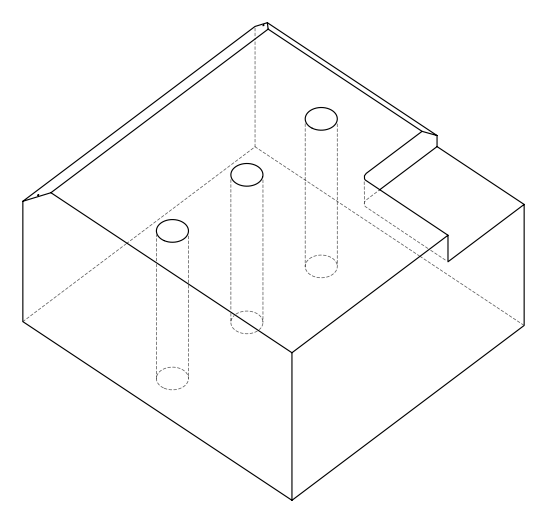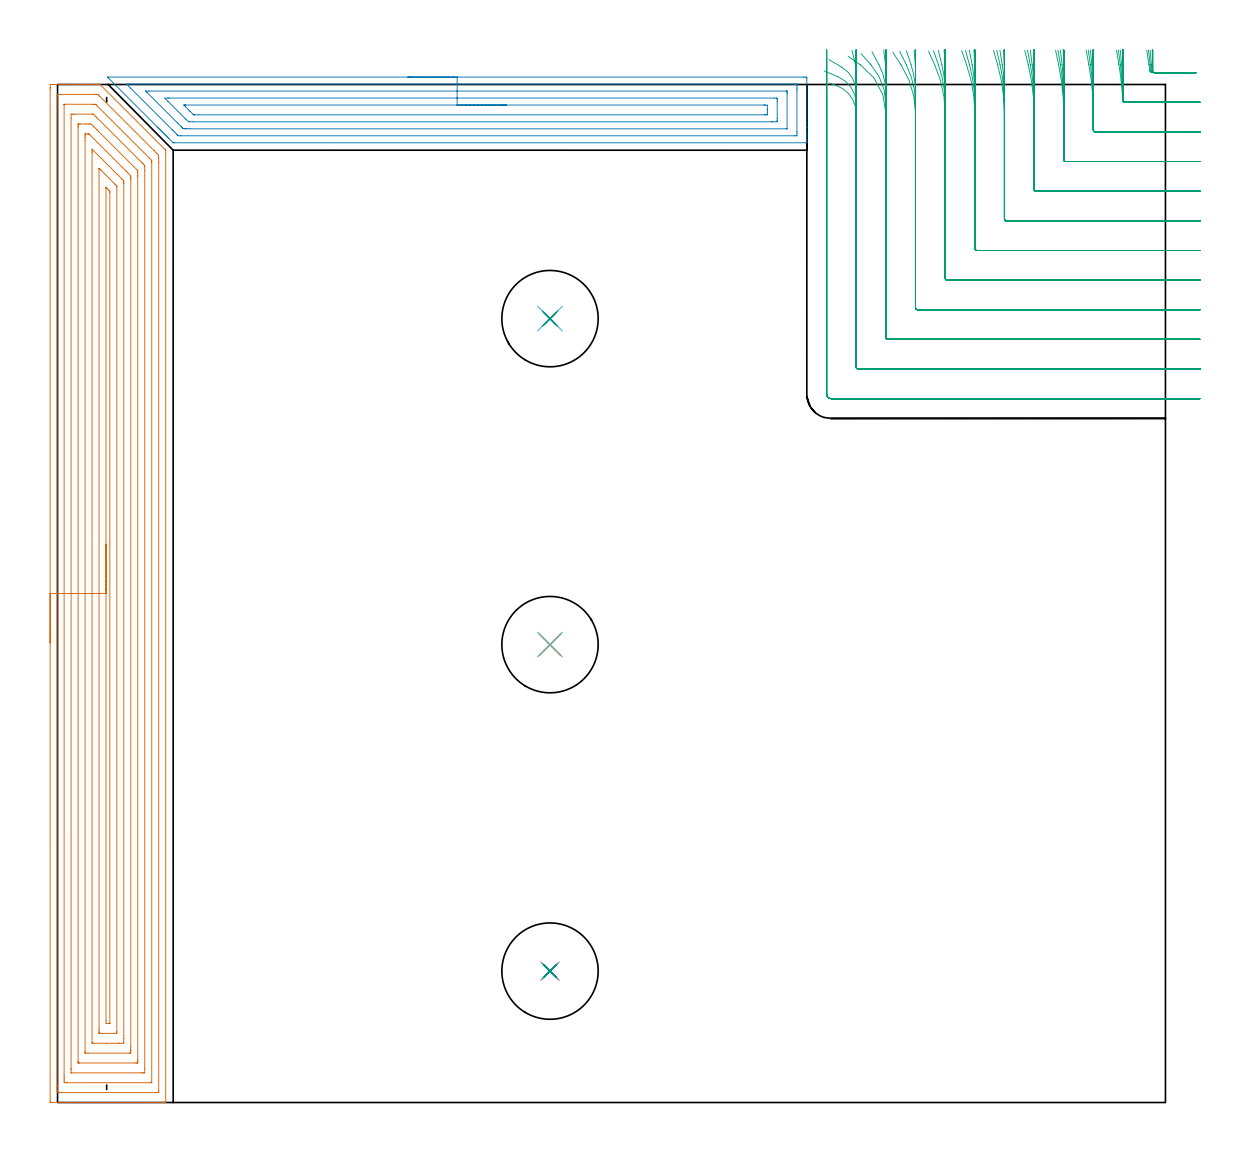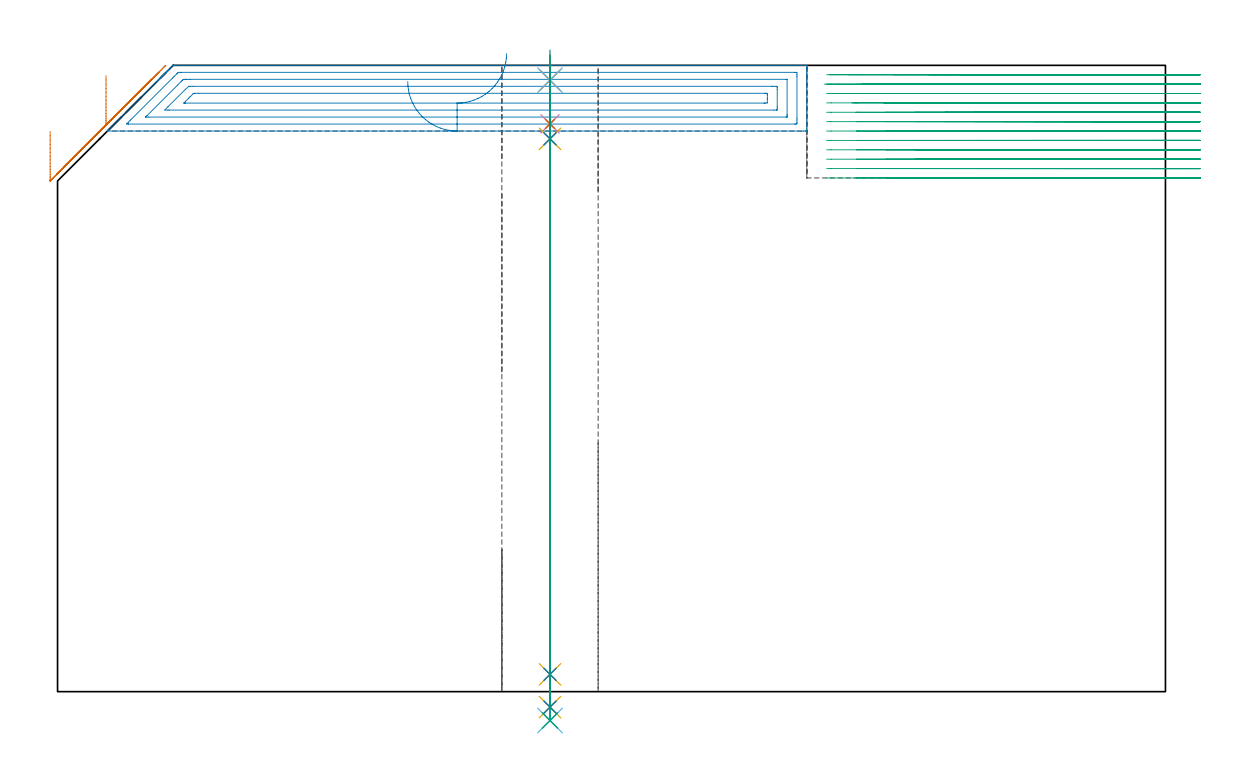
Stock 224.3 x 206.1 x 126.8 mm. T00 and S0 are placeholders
(PLAN: 15 operations, 11 tool changes, 50.5 min)
(1 AREA_MILL | FG_CHAMFER_SURFACE | UGT0205_001 | 14.83 min | 56428 mm3)
(2 AREA_MILL_1 | FG_CHAMFER_SURFACE_1 | UGT0205_001 | 5.68 min | 12347 mm3)
(3 MILL_CORNER_NOTCH_RECTANGULAR | CORNER_NOTCH_RECTANGULAR | NXT0201_009 | Follow Part, ap 2, ae 75% | 26.19 min | 111173 mm3)
(4 SPOT_DRILL | STEP1HOLE | NXT0321_9005460120000 | 0.05 min | 191 mm3)
(5 SPOT_DRILL_1 | STEP1HOLE_1 | NXT0321_9005460120000 | 0.05 min | 176 mm3)
(6 SPOT_DRILL_2 | STEP1HOLE_2 | NXT0321_9005460120000 | 0.05 min | 190 mm3)
(7 DRILL_BLIND_HOLE_INTO_CENTER | STEP1HOLE | UGT0301_198 | 0.06 min | 395 mm3)
(8 GUN_DRILL_THROUGH_HOLE | STEP1HOLE | UGT0307_003 | 0.61 min | 4470 mm3)
(9 SPADE_DRILL_TO_ENLARGE_THROUGH_HOLE | STEP1HOLE | UGT0306_010 | 0.54 min | 32798 mm3)
(10 DRILL_BLIND_HOLE_INTO_CENTER_1 | STEP1HOLE_1 | UGT0301_198 | 0.06 min | 398 mm3)
(11 GUN_DRILL_THROUGH_HOLE_1 | STEP1HOLE_1 | UGT0307_003 | 0.61 min | 4470 mm3)
(12 SPADE_DRILL_TO_ENLARGE_THROUGH_HOLE_1 | STEP1HOLE_1 | UGT0306_010 | 0.54 min | 32794 mm3)
(13 DRILL_BLIND_HOLE_INTO_CENTER_2 | STEP1HOLE_2 | UGT0301_198 | 0.06 min | 398 mm3)
(14 GUN_DRILL_THROUGH_HOLE_2 | STEP1HOLE_2 | UGT0307_003 | 0.61 min | 4472 mm3)
(15 SPADE_DRILL_TO_ENLARGE_THROUGH_HOLE_2 | STEP1HOLE_2 | UGT0306_010 | 0.54 min | 32797 mm3)
(TOOL UGT0205_001 | Chamfer Mill 20 x 3 x 45 deg. | D20 FL50 Z2)
(TOOL NXT0201_009 | ENDMILL 8mm [2P460-0800-NA 1630] | D8 FL26 Z6)
(TOOL NXT0321_9005460120000 | NC Spot Drill, 142deg, 12mm, Carbide, Uncoated | D12 PA142 FL30 Z2)
(TOOL UGT0301_198 | Twist Drill 7.9 mm | D7.9 PA118 FL73 Z2)
(TOOL UGT0307_003 | Gun Drill 7 mm | D7 PA130 FL24 Z1)
(TOOL UGT0306_010 | Spade Drill 19.5mm | D19.5 PA132 FL10 Z2)
(OP 1 AREA_MILL)
G17 G21 G94 G90
T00 M6
G54
G17 G0 G90 X-1.5 Y93.05 S1061 M3
G43 Z136.8 H0
Z113.4
G94 G1 Y93.088 Z112.528 F250.
Y93.202 Z111.664
Y93.391 Z110.812
Y93.653 Z109.98
Y93.987 Z109.174
Y94.39 Z108.4
Y94.858 Z107.664
Y95.39 Z106.972
Y95.979 Z106.329
Y96.622 Z105.74
Y97.314 Z105.208
Y98.05 Z104.74
Y98.824 Z104.337
Y99.63 Z104.003
Y100.462 Z103.741
Y101.314 Z103.552
Y102.178 Z103.438
Y103.05 Z103.4
Y205.198
X-1.499 Y205.515 Z103.401
X-1.494 Y206.082 Z103.403
X-1.491 Y206.093 Z103.405
X-0.927 Y206.1 Z103.97
X4.414 Z109.309
X5.025 Z109.923
X5.304 Z110.201
X7.084 Z111.98
X7.642 Z112.541
X7.975 Z112.874
X8.503 Z113.402
X8.587 Y206.099 Z113.484
X8.6 Y206.093 Z113.497
X8.617 Y206.084 Z113.514
X21.791 Y192.91 Z126.687
X21.899 Y192.795 Z126.786
X21.9 Y192.15 Z126.8
Y0.14
X21.897 Y0.01 Z126.788
X21.862 Y0.007 Z126.753
X21.541 Y0. Z126.44
X21.007 Z125.906
X20.437 Z125.332
X18.378 Z123.275
X17.766 Z122.661
X2.466 Z107.363
X-1.151 Z103.746
X-1.233 Y0.001 Z103.663
X-1.491 Y0.01 Z103.406
X-1.499 Y0.267 Z103.399
X-1.5 Y103.05 Z103.4
X-0.086 Z104.814
Y203.782
X-0.085 Y203.831 Z104.815
X-0.082 Y203.929 Z104.818
X-0.076 Y204.09 Z104.824
X-0.037 Y204.092 Z104.863
X0.488 Y204.099 Z105.388
X7.608 Y204.1 Z112.508
X7.975 Y204.097 Z112.875
X8.097 Y204.093 Z112.997
X8.139 Y204.09 Z113.039
X8.175 Y204.064 Z113.075
X8.244 Y203.999 Z113.144
X8.517 Y203.733 Z113.417
X19.547 Y192.703 Z124.447
X20.097 Y192.15 Z124.997
X20.437 Y191.802 Z125.337
X20.481 Y191.259 Z125.381
X20.483 Y191.212 Z125.383
X20.486 Y190.368 Z125.386
Y190.319
Y2.318
X20.485 Y2.269 Z125.385
X20.482 Y2.171 Z125.382
X20.476 Y2.01 Z125.376
X20.437 Y2.008 Z125.337
X19.912 Y2.001 Z124.812
X0.853 Z105.753
X0.327 Y2.003 Z105.227
X-0.037 Y2.01 Z104.863
X-0.079 Y2.367 Z104.821
X-0.082 Y2.412 Z104.818
X-0.086 Y3.258 Z104.814
Y3.307
Y103.05
X1.328 Z106.228
X1.329 Y201.951 Z106.229
X1.33 Y202.055 Z106.23
X1.332 Y202.079 Z106.232
X1.334 Y202.085 Z106.234
X1.347 Y202.09 Z106.247
X1.446 Y202.096 Z106.346
X1.595 Y202.1 Z106.495
X7.084 Y202.099 Z111.984
X7.233 Y202.098 Z112.133
X7.531 Y202.09 Z112.431
X7.704 Y202.085 Z112.604
X7.752 Y202.041 Z112.652
X7.849 Y201.951 Z112.749
X18.656 Y191.143 Z123.556
X19.041 Y190.75 Z123.941
X19.062 Y190.727 Z123.962
X19.065 Y190.69 Z123.965
X19.069 Y190.617 Z123.969
X19.071 Y190.506 Z123.971
Y190.368
Y4.149
X19.07 Y4.045 Z123.97
X19.068 Y4.021 Z123.968
X19.066 Y4.015 Z123.966
X19.052 Y4.01 Z123.952
X18.954 Y4.005 Z123.854
X18.805 Y4.001 Z123.705
X1.892 Z106.792
X1.744 Y4.003 Z106.644
X1.595 Y4.008 Z106.495
X1.335 Y4.02 Z106.235
X1.333 Y4.149 Z106.233
X1.33 Y4.563 Z106.23
X1.329 Y5.04 Z106.229
Y5.456
X1.328 Y103.05 Z106.228
X2.743 Z107.643
Y199.278
X2.749 Y200.054 Z107.649
X2.759 Y200.09 Z107.659
X2.806 Y200.094 Z107.706
X2.908 Y200.098 Z107.808
X3.113 Y200.099 Z108.013
X3.524 Y200.1 Z108.424
X7.084 Z111.984
X7.154 Y200.099 Z112.054
X7.204 Y200.095 Z112.104
X7.228 Y200.09 Z112.128
X7.283 Y200.056 Z112.183
X7.677 Y199.671 Z112.577
X7.876 Y199.475 Z112.776
X16.984 Y190.368 Z121.884
X17.091 Y190.259 Z121.991
X17.305 Y190.039 Z122.205
X17.651 Y189.678 Z122.551
X17.655 Y189.589 Z122.555
X17.656 Y189.477 Z122.556
X17.657 Y188.695 Z122.557
Y6.822
X17.651 Y6.046 Z122.551
X17.641 Y6.01 Z122.541
X17.594 Y6.006 Z122.494
X17.492 Y6.002 Z122.392
X17.287 Y6.001 Z122.187
X16.876 Y6. Z121.776
X2.896 Y6.001 Z107.796
X2.802 Y6.005 Z107.702
X2.758 Y6.01 Z107.658
X2.749 Y6.016 Z107.649
X2.747 Y6.032 Z107.647
X2.743 Y6.713 Z107.643
Y6.822
Y103.05
X4.157 Z109.057
Y197.496
X4.158 Y197.752 Z109.058
X4.162 Y198.01 Z109.062
X4.164 Y198.077 Z109.064
X4.189 Y198.09 Z109.089
X4.263 Y198.094 Z109.163
X4.414 Y198.097 Z109.314
X4.701 Y198.1 Z109.601
X5.591 Z110.491
X6.194 Y198.099 Z111.094
X6.484 Y198.097 Z111.384
X6.781 Y198.09 Z111.681
X7.084 Y197.806 Z111.984
X7.403 Y197.496 Z112.303
X7.975 Y196.927 Z112.875
X8.297 Y196.605 Z113.197
X15.425 Y189.477 Z120.325
X15.986 Y188.913 Z120.886
X16.148 Y188.746 Z121.048
X16.227 Y188.663 Z121.127
X16.236 Y188.586 Z121.136
X16.239 Y188.332 Z121.139
X16.242 Y187.695 Z121.142
X16.243 Y187.438 Z121.143
Y8.604
X16.242 Y8.348 Z121.142
X16.238 Y8.09 Z121.138
X16.236 Y8.023 Z121.136
X16.211 Y8.01 Z121.111
X16.137 Y8.006 Z121.037
X15.986 Y8.003 Z120.886
X15.699 Y8. Z120.599
X4.414 Y8.001 Z109.314
X4.213 Y8.004 Z109.113
X4.179 Y8.006 Z109.079
X4.166 Y8.009 Z109.066
X4.164 Y8.039 Z109.064
X4.16 Y8.175 Z109.06
X4.158 Y8.347 Z109.058
X4.157 Y103.05 Z109.057
X5.571 Z110.471
Y194.823
X5.572 Y195.446 Z110.472
X5.574 Y195.714 Z110.474
X5.578 Y196.025 Z110.478
X5.584 Y196.09 Z110.484
X5.68 Y196.094 Z110.58
X5.81 Y196.098 Z110.71
X6.194 Y196.093 Z111.094
X6.322 Y196.09 Z111.222
X6.362 Y196.079 Z111.262
X6.396 Y196.049 Z111.296
X6.465 Y195.984 Z111.365
X6.738 Y195.714 Z111.638
X13.866 Y188.586 Z118.766
X14.206 Y188.245 Z119.106
X14.748 Y187.695 Z119.648
X14.822 Y187.612 Z119.722
X14.824 Y187.539 Z119.724
X14.827 Y187.383 Z119.727
X14.829 Y187.071 Z119.729
Y186.804
Y11.277
X14.828 Y10.654 Z119.728
X14.826 Y10.386 Z119.726
X14.822 Y10.075 Z119.722
X14.816 Y10.01 Z119.716
X14.72 Y10.005 Z119.62
X14.59 Y10.001 Z119.49
X6.194 Y10. Z111.094
X5.688 Y10.002 Z110.588
X5.597 Y10.007 Z110.497
X5.58 Y10.01 Z110.48
X5.577 Y10.039 Z110.477
X5.574 Y10.116 Z110.474
X5.572 Y10.386 Z110.472
X5.571 Y103.05 Z110.471
X6.985 Z111.885
Y192.349
X6.986 Y192.547 Z111.886
X6.992 Y192.944 Z111.892
X6.996 Y192.998 Z111.896
X7.004 Y192.994 Z111.904
X7.033 Y192.969 Z111.933
X13.199 Y186.804 Z118.099
X13.316 Y186.684 Z118.216
X13.405 Y186.586 Z118.305
X13.412 Y186.211 Z118.312
X13.414 Y186.012 Z118.314
X13.415 Y12.96 Z118.315
X13.411 Y12.168 Z118.311
X13.409 Y12.075 Z118.309
X13.394 Y12.01 Z118.294
X13.316 Y12.007 Z118.216
X12.593 Y12. Z117.493
X12.425 Z117.325
X9.923 Z114.823
X7.252 Z112.152
X7.084 Y12.002 Z111.984
X7.029 Y12.006 Z111.929
X6.992 Y12.012 Z111.892
X6.989 Y12.069 Z111.889
X6.986 Y12.168 Z111.886
X6.985 Y103.05 Z111.885
X8.4 Z113.3
Y189.051
X8.401 Y189.118 Z113.301
X8.402 Y189.136 Z113.302
X8.418 Y189.125 Z113.318
X8.556 Y188.993 Z113.456
X8.762 Y188.791 Z113.662
X8.865 Y188.689 Z113.765
X11.535 Y186.018 Z116.435
X11.64 Y185.913 Z116.54
X11.746 Y185.806 Z116.646
X11.954 Y185.588 Z116.854
X11.994 Y185.543 Z116.894
X11.997 Y185.533 Z116.897
X11.999 Y185.505 Z116.899
X12. Y185.448 Z116.9
Y14.376
X11.999 Y14.22 Z116.899
X11.996 Y14.096 Z116.896
X11.994 Y14.021 Z116.894
X11.955 Y14.01 Z116.855
X11.535 Y14.001 Z116.435
X11.485 Y14. Z116.385
X8.815 Z113.715
X8.456 Y14.008 Z113.356
X8.415 Y14.01 Z113.315
X8.406 Y14.032 Z113.306
X8.403 Y14.078 Z113.303
X8.401 Y14.123 Z113.301
X8.4 Y14.416 Z113.3
Y14.841
Y103.05
X9.814 Z114.714
Y185.022
X9.817 Y185.177 Z114.717
X9.82 Y185.253 Z114.72
X9.822 Y185.27 Z114.722
X9.843 Y185.252 Z114.743
X9.909 Y185.19 Z114.809
X10.081 Y185.022 Z114.981
X10.362 Y184.738 Z115.262
X10.525 Y184.571 Z115.425
X10.569 Y184.523 Z115.469
X10.579 Y184.478 Z115.479
X10.582 Y184.383 Z115.482
X10.586 Y184.19 Z115.486
Y16.089
X10.585 Y16.04 Z115.485
X10.583 Y16.016 Z115.483
X10.581 Y16.012 Z115.481
X10.568 Y16.009 Z115.468
X10.374 Y16.003 Z115.274
X9.921 Y16.01 Z114.821
X9.821 Y16.021 Z114.721
X9.814 Y16.623 Z114.714
Y103.05
Y103.922 Z114.752
Y104.786 Z114.866
Y105.638 Z115.054
Y106.47 Z115.317
Y107.276 Z115.651
Y108.05 Z116.053
Y108.786 Z116.522
Y109.478 Z117.053
Y110.121 Z117.643
Y110.71 Z118.286
Y111.242 Z118.978
Y111.71 Z119.714
Y112.113 Z120.488
Y112.447 Z121.293
Y112.709 Z122.126
Y112.898 Z122.977
Y113.012 Z123.842
Y113.05 Z124.714
G0 Z136.8
M5
M2
(OP 2 AREA_MILL_1)
G17 G21 G94 G90
T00 M6
G54
G17 G0 G90 X70.9 Y207.6 S1061 M3
G43 Z136.8 H0
Z123.5
G94 G1 X70.938 Z122.628 F250.
X71.052 Z121.764
X71.241 Z120.912
X71.503 Z120.08
X71.837 Z119.274
X72.24 Z118.5
X72.708 Z117.764
X73.24 Z117.072
X73.829 Z116.429
X74.472 Z115.84
X75.164 Z115.308
X75.9 Z114.84
X76.674 Z114.437
X77.48 Z114.103
X78.312 Z113.841
X79.163 Z113.652
X80.028 Z113.538
X80.9 Z113.5
X151.074
X151.496 Y207.596 Z113.503
X151.69 Y207.592 Z113.506
X151.7 Y207.394 Z113.703
Y197.419 Z123.676
Y196.007 Z125.089
Y195.653 Z125.442
Y194.945 Z126.155
Y194.677 Z126.422
Y194.312 Z126.779
X151.693 Y194.303 Z126.788
X151.522 Y194.3 Z126.8
X23.688
X23.404 Y194.305 Z126.791
X23.384 Y194.32 Z126.777
X23.311 Y194.387 Z126.71
X22.486 Y195.212 Z125.884
X22.347 Y195.352 Z125.746
X22.187 Y195.511 Z125.586
X22.045 Y195.653 Z125.442
X21.9 Y195.799 Z125.299
X21.751 Y195.947 Z125.15
X21.603 Y196.095 Z125.001
X21.453 Y196.246 Z124.852
X21.315 Y196.383 Z124.714
X21.162 Y196.536 Z124.559
X21.006 Y196.692 Z124.405
X20.88 Y196.819 Z124.278
X20.72 Y196.977 Z124.117
X20.559 Y197.139 Z123.958
X20.444 Y197.255 Z123.843
X20.279 Y197.419 Z123.676
X20.112 Y197.586 Z123.511
X10.279 Y207.421 Z113.678
X10.136 Y207.571 Z113.528
X10.115 Y207.597 Z113.502
X10.279 Y207.6 Z113.5
X80.9
Y206.186 Z114.914
X149.286 Y206.185 Z114.915
X149.349
X149.67 Y206.179 Z114.921
X149.69 Y206.074 Z115.026
X149.697 Y205.841 Z115.259
X149.699 Y205.364 Z115.736
X149.7 Y204.955 Z116.145
X149.699 Y196.536 Z124.564
X149.697 Y196.13 Z124.97
X149.69 Y195.725 Z125.375
X149.286 Y195.716 Z125.384
X149.223 Y195.715 Z125.385
X24.967
X24.552 Y195.719 Z125.381
X24.452 Y195.721 Z125.379
X24.32 Y195.842 Z125.258
X24.135 Y196.018 Z125.082
X23.614 Y196.536 Z124.564
X23.241 Y196.908 Z124.192
X14.786 Y205.364 Z115.736
X14.302 Y205.851 Z115.249
X14.083 Y206.079 Z115.021
X13.991 Y206.179 Z114.921
X14.302 Y206.185 Z114.915
X14.364
X80.9 Y206.186 Z114.914
Y204.772 Z116.328
X147.498 Y204.771 Z116.329
X147.596 Y204.77 Z116.33
X147.673 Y204.767 Z116.333
X147.689 Y204.765 Z116.335
X147.693 Y204.737 Z116.363
X147.696 Y204.681 Z116.419
X147.699 Y204.481 Z116.619
X147.7 Y204.282 Z116.818
X147.698 Y197.221 Z123.879
X147.693 Y197.153 Z123.947
X147.69 Y197.135 Z123.965
X147.68 Y197.133 Z123.967
X147.645 Y197.131 Z123.969
X147.498 Y197.129 Z123.971
X26.817
X26.216
X25.923 Y197.132 Z123.968
X25.63 Y197.135 Z123.965
X25.462 Y197.149 Z123.951
X25.369 Y197.237 Z123.863
X25.182 Y197.419 Z123.681
X25.029 Y197.57 Z123.53
X24.297 Y198.302 Z122.798
X18.119 Y204.481 Z116.619
X17.878 Y204.725 Z116.375
X17.847 Y204.764 Z116.336
X17.848 Y204.765 Z116.335
X17.878 Y204.766 Z116.334
X18.478 Y204.771 Z116.329
X80.9 Y204.772 Z116.328
Y203.357 Z117.743
X145.061
X145.567 Y203.353 Z117.747
X145.681 Y203.351 Z117.749
X145.69 Y203.153 Z117.947
X145.7 Y202.726 Z118.374
Y199.194 Z121.906
X145.69 Y198.748 Z122.352
X145.673 Y198.55 Z122.55
X145.463 Y198.546 Z122.554
X144.816 Y198.543 Z122.557
X144.572
X27.466
X26.817 Y198.547 Z122.553
X26.566 Y198.55 Z122.55
X25.923 Y199.128 Z121.972
X25.865 Y199.184 Z121.916
X22.347 Y202.701 Z118.399
X21.705 Y203.35 Z117.75
X22.347 Y203.356 Z117.744
X22.592 Y203.357 Z117.743
X80.9
Y201.943 Z119.157
X143.028 Z119.158
X143.14 Y201.941 Z119.159
X143.363 Y201.936 Z119.164
X143.69 Y201.921 Z119.179
X143.692 Y201.833 Z119.267
X143.699 Y201.17 Z119.93
X143.7 Y200.95 Z120.15
X143.699 Y200.287 Z120.813
X143.696 Y200.067 Z121.033
X143.693 Y199.985 Z121.115
X143.691 Y199.97 Z121.13
X143.623 Y199.964 Z121.136
X143.475 Y199.96 Z121.14
X143.252 Y199.958 Z121.142
X143.14 Y199.957 Z121.143
X28.605
X27.822 Y199.958 Z121.142
X27.711 Y199.96 Z121.14
X27.6 Y199.964 Z121.136
X27.541 Y199.97 Z121.13
X27.506 Y200.001 Z121.099
X27.435 Y200.067 Z121.033
X26.817 Y200.681 Z120.419
X26.548 Y200.95 Z120.15
X25.923 Y201.576 Z119.524
X25.671 Y201.833 Z119.267
X25.59 Y201.92 Z119.18
X25.58 Y201.937 Z119.163
X25.626 Y201.939 Z119.161
X25.7 Y201.941 Z119.159
X25.812 Y201.943 Z119.157
X25.923
X80.9
X81.772 Z119.195
X82.636 Z119.309
X83.488 Z119.498
X84.32 Z119.76
X85.126 Z120.094
X85.9 Z120.497
X86.636 Z120.965
X87.328 Z121.496
X87.971 Z122.086
X88.56 Z122.729
X89.091 Z123.421
X89.56 Z124.157
X89.963 Z124.931
X90.297 Z125.737
X90.559 Z126.569
X90.748 Z127.42
X90.862 Z128.285
X90.9 Z129.157
G0 Z136.8
M5
M2
(OP 3 MILL_CORNER_NOTCH_RECTANGULAR)
G17 G21 G94 G90
T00 M6
G54
G17 G0 G90 X220.509 Y213.066 S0 M3
G43 Z136.8 H1
Z124.9
G94 G1 X220.958 Y210.1 F250.
G2 X221.135 Y208.844 R66. F500.
G3 X221.527 Y208.5 R0.4
G1 X227.5
X230.5 F250.
G0 Z136.8
X214.389 Y213.059
Z124.9
G1 X214.883 Y210.1
G2 X215.642 Y202.878 R60. F500.
G3 X216.037 Y202.5 R0.4
G1 X228.3
X231.3 F250.
G0 Z136.8
X208.242 Y213.049
Z124.9
G1 X208.79 Y210.1
G2 X209.7 Y200.229 R54. F500.
G1 Y196.896
G3 X210.096 Y196.5 R0.4
G1 X228.3
X231.3 F250.
G0 Z136.8
X202.057 Y213.036
Z124.9
G1 X202.674 Y210.1
G2 X203.7 Y200.229 R48. F500.
G1 Y190.896
G3 X204.096 Y190.5 R0.4
G1 X228.3
X231.3 F250.
G0 Z136.8
X195.819 Y213.016
Z124.9
G1 X196.524 Y210.1
G2 X197.7 Y200.229 R42. F500.
G1 Y184.897
G3 X198.097 Y184.5 R0.4
G1 X228.3
X231.3 F250.
G0 Z136.8
X189.498 Y212.985
Z124.9
G1 X190.32 Y210.1
G2 X191.7 Y200.229 R36. F500.
G1 Y178.897
G3 X192.097 Y178.5 R0.4
G1 X228.3
X231.3 F250.
G0 Z136.8
X183.043 Y212.933
Z124.9
G1 X184.03 Y210.1
G2 X185.7 Y200.229 R30. F500.
G1 Y172.897
G3 X186.097 Y172.5 R0.4
G1 X228.3
X231.3 F250.
G0 Z136.8
X176.342 Y212.835
Z124.9
G1 X177.576 Y210.1
G2 X179.7 Y200.229 R24. F500.
G1 Y166.897
G3 X180.097 Y166.5 R0.4
G1 X228.3
X231.3 F250.
G0 Z136.8
X169.107 Y212.609
Z124.9
G1 X170.752 Y210.1
G2 X173.7 Y200.229 R18. F500.
G1 Y160.897
G3 X174.097 Y160.5 R0.4
G1 X228.3
X231.3 F250.
G0 Z136.8
X160.057 Y211.806
Z124.9
G1 X162.524 Y210.1
G2 X167.7 Y200.229 R12. F500.
G1 Y154.898
G3 X168.098 Y154.5 R0.4
G1 X228.3
X231.3 F250.
G0 Z136.8
X156.286 Y206.386
Z124.9
G1 X157.7 Y205.886
G2 X161.7 Y200.229 R6. F500.
G1 Y148.898
G3 X162.098 Y148.5 R0.4
G1 X228.3
X231.3 F250.
G0 Z136.8
X155.7 Y203.229
Z124.9
G1 Y200.229
Y143.4 F500.
G3 X156.6 Y142.5 R0.9
G1 X228.3
X231.3 F250.
G0 Z136.8
X220.854 Y213.078
Z123.
G1 X221.217 Y210.1
G2 X221.356 Y208.855 R66. F500.
G3 X221.75 Y208.5 R0.4
G1 X227.5
X230.5 F250.
G0 Z136.8
X214.77 Y213.073
Z123.
G1 X215.168 Y210.1
G2 X215.695 Y202.891 R60. F500.
G3 X216.091 Y202.5 R0.4
G1 X228.3
X231.3 F250.
G0 Z136.8
X208.666 Y213.067
Z123.
G1 X209.108 Y210.1
G2 X209.7 Y202.128 R54. F500.
G1 Y196.896
G3 X210.096 Y196.5 R0.4
G1 X228.3
X231.3 F250.
G0 Z136.8
X202.535 Y213.058
Z123.
G1 X203.033 Y210.1
G2 X203.7 Y202.128 R48. F500.
G1 Y190.896
G3 X204.096 Y190.5 R0.4
G1 X228.3
X231.3 F250.
G0 Z136.8
X196.367 Y213.045
Z123.
G1 X196.937 Y210.1
G2 X197.7 Y202.128 R42. F500.
G1 Y184.897
G3 X198.097 Y184.5 R0.4
G1 X228.3
X231.3 F250.
G0 Z136.8
X190.142 Y213.026
Z123.
G1 X190.806 Y210.1
G2 X191.7 Y202.128 R36. F500.
G1 Y178.897
G3 X192.097 Y178.5 R0.4
G1 X228.3
X231.3 F250.
G0 Z136.8
X183.824 Y212.992
Z123.
G1 X184.622 Y210.1
G2 X185.7 Y202.128 R30. F500.
G1 Y172.897
G3 X186.097 Y172.5 R0.4
G1 X228.3
X231.3 F250.
G0 Z136.8
X177.341 Y212.93
Z123.
G1 X178.337 Y210.1
G2 X179.7 Y202.128 R24. F500.
G1 Y166.897
G3 X180.097 Y166.5 R0.4
G1 X228.3
X231.3 F250.
G0 Z136.8
X170.51 Y212.79
Z123.
G1 X171.839 Y210.1
G2 X173.7 Y202.128 R18. F500.
G1 Y160.897
G3 X174.097 Y160.5 R0.4
G1 X228.3
X231.3 F250.
G0 Z136.8
X162.677 Y212.342
Z123.
G1 X164.67 Y210.1
G2 X167.7 Y202.128 R12. F500.
G1 Y154.898
G3 X168.098 Y154.5 R0.4
G1 X228.3
X231.3 F250.
G0 Z136.8
X155.243 Y208.821
Z123.
G1 X158.012 Y207.665
G2 X161.7 Y202.128 R6. F500.
G1 Y148.898
G3 X162.098 Y148.5 R0.4
G1 X228.3
X231.3 F250.
G0 Z136.8
X155.7 Y205.128
Z123.
G1 Y202.128
Y143.4 F500.
G3 X156.6 Y142.5 R0.9
G1 X228.3
X231.3 F250.
G0 Z136.8
X221.201 Y213.089
Z121.1
G1 X221.458 Y210.1
G2 X221.552 Y208.869 R66. F500.
G3 X221.947 Y208.5 R0.4
G1 X227.5
X230.5 F250.
G0 Z136.8
X215.151 Y213.087
Z121.1
G1 X215.434 Y210.1
G2 X215.7 Y204.452 R60. F500.
G1 Y202.896
G3 X216.096 Y202.5 R0.4
G1 X228.3
X231.3 F250.
G0 Z136.8
X209.09 Y213.084
Z121.1
G1 X209.404 Y210.1
G2 X209.7 Y204.452 R54. F500.
G1 Y196.896
G3 X210.096 Y196.5 R0.4
G1 X228.3
X231.3 F250.
G0 Z136.8
X203.014 Y213.079
Z121.1
G1 X203.367 Y210.1
G2 X203.7 Y204.452 R48. F500.
G1 Y190.896
G3 X204.096 Y190.5 R0.4
G1 X228.3
X231.3 F250.
G0 Z136.8
X196.915 Y213.073
Z121.1
G1 X197.319 Y210.1
G2 X197.7 Y204.452 R42. F500.
G1 Y184.897
G3 X198.097 Y184.5 R0.4
G1 X228.3
X231.3 F250.
G0 Z136.8
X190.784 Y213.063
Z121.1
G1 X191.254 Y210.1
G2 X191.7 Y204.452 R36. F500.
G1 Y178.897
G3 X192.097 Y178.5 R0.4
G1 X228.3
X231.3 F250.
G0 Z136.8
X184.599 Y213.046
Z121.1
G1 X185.164 Y210.1
G2 X185.7 Y204.452 R30. F500.
G1 Y172.897
G3 X186.097 Y172.5 R0.4
G1 X228.3
X231.3 F250.
G0 Z136.8
X178.32 Y213.016
Z121.1
G1 X179.026 Y210.1
G2 X179.7 Y204.452 R24. F500.
G1 Y166.897
G3 X180.097 Y166.5 R0.4
G1 X228.3
X231.3 F250.
G0 Z136.8
X171.85 Y212.948
Z121.1
G1 X172.791 Y210.1
G2 X173.7 Y204.452 R18. F500.
G1 Y160.897
G3 X174.097 Y160.5 R0.4
G1 X228.3
X231.3 F250.
G0 Z136.8
X164.876 Y212.747
Z121.1
G1 X166.288 Y210.1
G2 X167.7 Y204.452 R12. F500.
G1 Y154.898
G3 X168.098 Y154.5 R0.4
G1 X228.3
X231.3 F250.
G0 Z136.8
X156.177 Y211.143
Z121.1
G1 X158.758 Y209.614
G2 X161.7 Y204.452 R6. F500.
G1 Y148.898
G3 X162.098 Y148.5 R0.4
G1 X228.3
X231.3 F250.
G0 Z136.8
X155.7 Y207.452
Z121.1
G1 Y204.452
Y143.4 F500.
G3 X156.6 Y142.5 R0.9
G1 X228.3
X231.3 F250.
G0 Z136.8
X221.622 Y213.099
Z119.2
G1 X221.685 Y210.1
G2 X221.7 Y208.895 R66. F500.
G3 X222.095 Y208.5 R0.4
G1 X227.5
X230.5 F250.
G0 Z136.8
X215.614 Y213.099
Z119.2
G1 X215.684 Y210.1
G2 X215.7 Y208.701 R60. F500.
G1 Y202.896
G3 X216.096 Y202.5 R0.4
G1 X228.3
X231.3 F250.
G0 Z136.8
X209.604 Y213.099
Z119.2
G1 X209.682 Y210.1
G2 X209.7 Y208.701 R54. F500.
G1 Y196.896
G3 X210.096 Y196.5 R0.4
G1 X228.3
X231.3 F250.
G0 Z136.8
X203.592 Y213.099
Z119.2
G1 X203.68 Y210.1
G2 X203.7 Y208.701 R48. F500.
G1 Y190.896
G3 X204.096 Y190.5 R0.4
G1 X228.3
X231.3 F250.
G0 Z136.8
X197.577 Y213.098
Z119.2
G1 X197.677 Y210.1
G2 X197.7 Y208.701 R42. F500.
G1 Y184.897
G3 X198.097 Y184.5 R0.4
G1 X228.3
X231.3 F250.
G0 Z136.8
X191.556 Y213.098
Z119.2
G1 X191.673 Y210.1
G2 X191.7 Y208.701 R36. F500.
G1 Y178.897
G3 X192.097 Y178.5 R0.4
G1 X228.3
X231.3 F250.
G0 Z136.8
X185.527 Y213.097
Z119.2
G1 X185.667 Y210.1
G2 X185.7 Y208.701 R30. F500.
G1 Y172.897
G3 X186.097 Y172.5 R0.4
G1 X228.3
X231.3 F250.
G0 Z136.8
X179.484 Y213.095
Z119.2
G1 X179.659 Y210.1
G2 X179.7 Y208.701 R24. F500.
G1 Y166.897
G3 X180.097 Y166.5 R0.4
G1 X228.3
X231.3 F250.
G0 Z136.8
X173.412 Y213.091
Z119.2
G1 X173.646 Y210.1
G2 X173.7 Y208.701 R18. F500.
G1 Y160.897
G3 X174.097 Y160.5 R0.4
G1 X228.3
X231.3 F250.
G0 Z136.8
X167.268 Y213.08
Z119.2
G1 X167.618 Y210.1
G2 X167.7 Y208.701 R12. F500.
G1 Y154.898
G3 X168.098 Y154.5 R0.4
G1 X228.3
X231.3 F250.
G0 Z136.8
X160.835 Y213.017
Z119.2
G1 X161.535 Y210.1
G2 X161.7 Y208.701 R6. F500.
G1 Y148.898
G3 X162.098 Y148.5 R0.4
G1 X228.3
X231.3 F250.
G0 Z136.8
X155.7 Y211.701
Z119.2
G1 Y208.701
Y143.4 F500.
G3 X156.6 Y142.5 R0.9
G1 X228.3
X231.3 F250.
G0 Z136.8
X221.693 Y213.1
Z117.3
G1 X221.7 Y210.1
Y209.95 F500.
Y208.896
G3 X222.096 Y208.5 R0.4
G1 X227.5
X230.5 F250.
G0 Z136.8
X215.692 Y213.1
Z117.3
G1 X215.7 Y210.1
Y209.95 F500.
Y202.896
G3 X216.096 Y202.5 R0.4
G1 X228.3
X231.3 F250.
G0 Z136.8
X209.691 Y213.1
Z117.3
G1 X209.7 Y210.1
Y209.95 F500.
Y196.896
G3 X210.096 Y196.5 R0.4
G1 X228.3
X231.3 F250.
G0 Z136.8
X203.69 Y213.1
Z117.3
G1 X203.7 Y210.1
Y209.95 F500.
Y190.896
G3 X204.096 Y190.5 R0.4
G1 X228.3
X231.3 F250.
G0 Z136.8
X197.689 Y213.1
Z117.3
G1 X197.7 Y210.1
Y209.95 F500.
Y184.897
G3 X198.097 Y184.5 R0.4
G1 X228.3
X231.3 F250.
G0 Z136.8
X191.687 Y213.1
Z117.3
G1 X191.7 Y210.1
Y209.95 F500.
Y178.897
G3 X192.097 Y178.5 R0.4
G1 X228.3
X231.3 F250.
G0 Z136.8
X185.685 Y213.1
Z117.3
G1 X185.7 Y210.1
Y209.95 F500.
Y172.897
G3 X186.097 Y172.5 R0.4
G1 X228.3
X231.3 F250.
G0 Z136.8
X179.681 Y213.1
Z117.3
G1 X179.7 Y210.1
Y209.95 F500.
Y166.897
G3 X180.097 Y166.5 R0.4
G1 X228.3
X231.3 F250.
G0 Z136.8
X173.674 Y213.1
Z117.3
G1 X173.699 Y210.1
X173.7 Y209.95 F500.
Y160.897
G3 X174.097 Y160.5 R0.4
G1 X228.3
X231.3 F250.
G0 Z136.8
X167.662 Y213.1
Z117.3
G1 X167.699 Y210.1
X167.7 Y209.95 F500.
Y154.898
G3 X168.098 Y154.5 R0.4
G1 X228.3
X231.3 F250.
G0 Z136.8
X161.623 Y213.099
Z117.3
G1 X161.698 Y210.1
X161.7 Y209.95 F500.
Y148.898
G3 X162.098 Y148.5 R0.4
G1 X228.3
X231.3 F250.
G0 Z136.8
X155.7 Y212.95
Z117.3
G1 Y209.95
Y143.4 F500.
G3 X156.6 Y142.5 R0.9
G1 X228.3
X231.3 F250.
G0 Z136.8
X221.7 Y213.1
Z115.4
G1 Y210.1
Y208.896 F500.
G3 X222.096 Y208.5 R0.4
G1 X227.5
X230.5 F250.
G0 Z136.8
X215.7 Y213.1
Z115.4
G1 Y210.1
Y202.896 F500.
G3 X216.096 Y202.5 R0.4
G1 X228.3
X231.3 F250.
G0 Z136.8
X209.7 Y213.1
Z115.4
G1 Y210.1
Y196.896 F500.
G3 X210.096 Y196.5 R0.4
G1 X228.3
X231.3 F250.
G0 Z136.8
X203.7 Y213.1
Z115.4
G1 Y210.1
Y190.896 F500.
G3 X204.096 Y190.5 R0.4
G1 X228.3
X231.3 F250.
G0 Z136.8
X197.7 Y213.1
Z115.4
G1 Y210.1
Y184.897 F500.
G3 X198.097 Y184.5 R0.4
G1 X228.3
X231.3 F250.
G0 Z136.8
X191.7 Y213.1
Z115.4
G1 Y210.1
Y178.897 F500.
G3 X192.097 Y178.5 R0.4
G1 X228.3
X231.3 F250.
G0 Z136.8
X185.7 Y213.1
Z115.4
G1 Y210.1
Y172.897 F500.
G3 X186.097 Y172.5 R0.4
G1 X228.3
X231.3 F250.
G0 Z136.8
X179.7 Y213.1
Z115.4
G1 Y210.1
Y166.897 F500.
G3 X180.097 Y166.5 R0.4
G1 X228.3
X231.3 F250.
G0 Z136.8
X173.7 Y213.1
Z115.4
G1 Y210.1
Y160.897 F500.
G3 X174.097 Y160.5 R0.4
G1 X228.3
X231.3 F250.
G0 Z136.8
X167.7 Y213.1
Z115.4
G1 Y210.1
Y154.898 F500.
G3 X168.098 Y154.5 R0.4
G1 X228.3
X231.3 F250.
G0 Z136.8
X161.7 Y213.1
Z115.4
G1 Y210.1
Y148.898 F500.
G3 X162.098 Y148.5 R0.4
G1 X228.3
X231.3 F250.
G0 Z136.8
X155.7 Y213.1
Z115.4
G1 Y210.1
Y143.4 F500.
G3 X156.6 Y142.5 R0.9
G1 X228.3
X231.3 F250.
G0 Z136.8
X221.7 Y213.1
Z113.5
G1 Y210.1
Y208.896 F500.
G3 X222.096 Y208.5 R0.4
G1 X227.5
X230.5 F250.
G0 Z136.8
X215.7 Y213.1
Z113.5
G1 Y210.1
Y202.896 F500.
G3 X216.096 Y202.5 R0.4
G1 X228.3
X231.3 F250.
G0 Z136.8
X209.7 Y213.1
Z113.5
G1 Y210.1
Y196.896 F500.
G3 X210.096 Y196.5 R0.4
G1 X228.3
X231.3 F250.
G0 Z136.8
X203.7 Y213.1
Z113.5
G1 Y210.1
Y190.896 F500.
G3 X204.096 Y190.5 R0.4
G1 X228.3
X231.3 F250.
G0 Z136.8
X197.7 Y213.1
Z113.5
G1 Y210.1
Y184.897 F500.
G3 X198.097 Y184.5 R0.4
G1 X228.3
X231.3 F250.
G0 Z136.8
X191.7 Y213.1
Z113.5
G1 Y210.1
Y178.897 F500.
G3 X192.097 Y178.5 R0.4
G1 X228.3
X231.3 F250.
G0 Z136.8
X185.7 Y213.1
Z113.5
G1 Y210.1
Y172.897 F500.
G3 X186.097 Y172.5 R0.4
G1 X228.3
X231.3 F250.
G0 Z136.8
X179.7 Y213.1
Z113.5
G1 Y210.1
Y166.897 F500.
G3 X180.097 Y166.5 R0.4
G1 X228.3
X231.3 F250.
G0 Z136.8
X173.7 Y213.1
Z113.5
G1 Y210.1
Y160.897 F500.
G3 X174.097 Y160.5 R0.4
G1 X228.3
X231.3 F250.
G0 Z136.8
X167.7 Y213.1
Z113.5
G1 Y210.1
Y154.898 F500.
G3 X168.098 Y154.5 R0.4
G1 X228.3
X231.3 F250.
G0 Z136.8
X161.7 Y213.1
Z113.5
G1 Y210.1
Y148.898 F500.
G3 X162.098 Y148.5 R0.4
G1 X228.3
X231.3 F250.
G0 Z136.8
X155.7 Y213.1
Z113.5
G1 Y210.1
Y143.4 F500.
G3 X156.6 Y142.5 R0.9
G1 X228.3
X231.3 F250.
G0 Z136.8
X221.7 Y213.1
Z111.6
G1 Y210.1
Y208.896 F500.
G3 X222.096 Y208.5 R0.4
G1 X227.5
X230.5 F250.
G0 Z136.8
X215.7 Y213.1
Z111.6
G1 Y210.1
Y202.896 F500.
G3 X216.096 Y202.5 R0.4
G1 X228.3
X231.3 F250.
G0 Z136.8
X209.7 Y213.1
Z111.6
G1 Y210.1
Y196.896 F500.
G3 X210.096 Y196.5 R0.4
G1 X228.3
X231.3 F250.
G0 Z136.8
X203.7 Y213.1
Z111.6
G1 Y210.1
Y190.896 F500.
G3 X204.096 Y190.5 R0.4
G1 X228.3
X231.3 F250.
G0 Z136.8
X197.7 Y213.1
Z111.6
G1 Y210.1
Y184.897 F500.
G3 X198.097 Y184.5 R0.4
G1 X228.3
X231.3 F250.
G0 Z136.8
X191.7 Y213.1
Z111.6
G1 Y210.1
Y178.897 F500.
G3 X192.097 Y178.5 R0.4
G1 X228.3
X231.3 F250.
G0 Z136.8
X185.7 Y213.1
Z111.6
G1 Y210.1
Y172.897 F500.
G3 X186.097 Y172.5 R0.4
G1 X228.3
X231.3 F250.
G0 Z136.8
X179.7 Y213.1
Z111.6
G1 Y210.1
Y166.897 F500.
G3 X180.097 Y166.5 R0.4
G1 X228.3
X231.3 F250.
G0 Z136.8
X173.7 Y213.1
Z111.6
G1 Y210.1
Y160.897 F500.
G3 X174.097 Y160.5 R0.4
G1 X228.3
X231.3 F250.
G0 Z136.8
X167.7 Y213.1
Z111.6
G1 Y210.1
Y154.898 F500.
G3 X168.098 Y154.5 R0.4
G1 X228.3
X231.3 F250.
G0 Z136.8
X161.7 Y213.1
Z111.6
G1 Y210.1
Y148.898 F500.
G3 X162.098 Y148.5 R0.4
G1 X228.3
X231.3 F250.
G0 Z136.8
X155.7 Y213.1
Z111.6
G1 Y210.1
Y143.4 F500.
G3 X156.6 Y142.5 R0.9
G1 X228.3
X231.3 F250.
G0 Z136.8
X221.7 Y213.1
Z109.7
G1 Y210.1
Y208.896 F500.
G3 X222.096 Y208.5 R0.4
G1 X227.5
X230.5 F250.
G0 Z136.8
X215.7 Y213.1
Z109.7
G1 Y210.1
Y202.896 F500.
G3 X216.096 Y202.5 R0.4
G1 X228.3
X231.3 F250.
G0 Z136.8
X209.7 Y213.1
Z109.7
G1 Y210.1
Y196.896 F500.
G3 X210.096 Y196.5 R0.4
G1 X228.3
X231.3 F250.
G0 Z136.8
X203.7 Y213.1
Z109.7
G1 Y210.1
Y190.896 F500.
G3 X204.096 Y190.5 R0.4
G1 X228.3
X231.3 F250.
G0 Z136.8
X197.7 Y213.1
Z109.7
G1 Y210.1
Y184.897 F500.
G3 X198.097 Y184.5 R0.4
G1 X228.3
X231.3 F250.
G0 Z136.8
X191.7 Y213.1
Z109.7
G1 Y210.1
Y178.897 F500.
G3 X192.097 Y178.5 R0.4
G1 X228.3
X231.3 F250.
G0 Z136.8
X185.7 Y213.1
Z109.7
G1 Y210.1
Y172.897 F500.
G3 X186.097 Y172.5 R0.4
G1 X228.3
X231.3 F250.
G0 Z136.8
X179.7 Y213.1
Z109.7
G1 Y210.1
Y166.897 F500.
G3 X180.097 Y166.5 R0.4
G1 X228.3
X231.3 F250.
G0 Z136.8
X173.7 Y213.1
Z109.7
G1 Y210.1
Y160.897 F500.
G3 X174.097 Y160.5 R0.4
G1 X228.3
X231.3 F250.
G0 Z136.8
X167.7 Y213.1
Z109.7
G1 Y210.1
Y154.898 F500.
G3 X168.098 Y154.5 R0.4
G1 X228.3
X231.3 F250.
G0 Z136.8
X161.7 Y213.1
Z109.7
G1 Y210.1
Y148.898 F500.
G3 X162.098 Y148.5 R0.4
G1 X228.3
X231.3 F250.
G0 Z136.8
X155.7 Y213.1
Z109.7
G1 Y210.1
Y143.4 F500.
G3 X156.6 Y142.5 R0.9
G1 X228.3
X231.3 F250.
G0 Z136.8
X221.7 Y213.1
Z107.8
G1 Y210.1
Y208.896 F500.
G3 X222.096 Y208.5 R0.4
G1 X227.5
X230.5 F250.
G0 Z136.8
X215.7 Y213.1
Z107.8
G1 Y210.1
Y202.896 F500.
G3 X216.096 Y202.5 R0.4
G1 X228.3
X231.3 F250.
G0 Z136.8
X209.7 Y213.1
Z107.8
G1 Y210.1
Y196.896 F500.
G3 X210.096 Y196.5 R0.4
G1 X228.3
X231.3 F250.
G0 Z136.8
X203.7 Y213.1
Z107.8
G1 Y210.1
Y190.896 F500.
G3 X204.096 Y190.5 R0.4
G1 X228.3
X231.3 F250.
G0 Z136.8
X197.7 Y213.1
Z107.8
G1 Y210.1
Y184.897 F500.
G3 X198.097 Y184.5 R0.4
G1 X228.3
X231.3 F250.
G0 Z136.8
X191.7 Y213.1
Z107.8
G1 Y210.1
Y178.897 F500.
G3 X192.097 Y178.5 R0.4
G1 X228.3
X231.3 F250.
G0 Z136.8
X185.7 Y213.1
Z107.8
G1 Y210.1
Y172.897 F500.
G3 X186.097 Y172.5 R0.4
G1 X228.3
X231.3 F250.
G0 Z136.8
X179.7 Y213.1
Z107.8
G1 Y210.1
Y166.897 F500.
G3 X180.097 Y166.5 R0.4
G1 X228.3
X231.3 F250.
G0 Z136.8
X173.7 Y213.1
Z107.8
G1 Y210.1
Y160.897 F500.
G3 X174.097 Y160.5 R0.4
G1 X228.3
X231.3 F250.
G0 Z136.8
X167.7 Y213.1
Z107.8
G1 Y210.1
Y154.898 F500.
G3 X168.098 Y154.5 R0.4
G1 X228.3
X231.3 F250.
G0 Z136.8
X161.7 Y213.1
Z107.8
G1 Y210.1
Y148.898 F500.
G3 X162.098 Y148.5 R0.4
G1 X228.3
X231.3 F250.
G0 Z136.8
X155.7 Y213.1
Z107.8
G1 Y210.1
Y143.4 F500.
G3 X156.6 Y142.5 R0.9
G1 X228.3
X231.3 F250.
G0 Z136.8
X221.7 Y213.1
Z105.9
G1 Y210.1
Y208.896 F500.
G3 X222.096 Y208.5 R0.4
G1 X227.5
X230.5 F250.
G0 Z136.8
X215.7 Y213.1
Z105.9
G1 Y210.1
Y202.896 F500.
G3 X216.096 Y202.5 R0.4
G1 X228.3
X231.3 F250.
G0 Z136.8
X209.7 Y213.1
Z105.9
G1 Y210.1
Y196.896 F500.
G3 X210.096 Y196.5 R0.4
G1 X228.3
X231.3 F250.
G0 Z136.8
X203.7 Y213.1
Z105.9
G1 Y210.1
Y190.896 F500.
G3 X204.096 Y190.5 R0.4
G1 X228.3
X231.3 F250.
G0 Z136.8
X197.7 Y213.1
Z105.9
G1 Y210.1
Y184.897 F500.
G3 X198.097 Y184.5 R0.4
G1 X228.3
X231.3 F250.
G0 Z136.8
X191.7 Y213.1
Z105.9
G1 Y210.1
Y178.897 F500.
G3 X192.097 Y178.5 R0.4
G1 X228.3
X231.3 F250.
G0 Z136.8
X185.7 Y213.1
Z105.9
G1 Y210.1
Y172.897 F500.
G3 X186.097 Y172.5 R0.4
G1 X228.3
X231.3 F250.
G0 Z136.8
X179.7 Y213.1
Z105.9
G1 Y210.1
Y166.897 F500.
G3 X180.097 Y166.5 R0.4
G1 X228.3
X231.3 F250.
G0 Z136.8
X173.7 Y213.1
Z105.9
G1 Y210.1
Y160.897 F500.
G3 X174.097 Y160.5 R0.4
G1 X228.3
X231.3 F250.
G0 Z136.8
X167.7 Y213.1
Z105.9
G1 Y210.1
Y154.898 F500.
G3 X168.098 Y154.5 R0.4
G1 X228.3
X231.3 F250.
G0 Z136.8
X161.7 Y213.1
Z105.9
G1 Y210.1
Y148.898 F500.
G3 X162.098 Y148.5 R0.4
G1 X228.3
X231.3 F250.
G0 Z136.8
X155.7 Y213.1
Z105.9
G1 Y210.1
Y143.4 F500.
G3 X156.6 Y142.5 R0.9
G1 X228.3
X231.3 F250.
G0 Z136.8
X221.7 Y213.1
Z104.
G1 Y210.1
Y208.896 F500.
G3 X222.096 Y208.5 R0.4
G1 X227.5
X230.5 F250.
G0 Z136.8
X215.7 Y213.1
Z104.
G1 Y210.1
Y202.896 F500.
G3 X216.096 Y202.5 R0.4
G1 X228.3
X231.3 F250.
G0 Z136.8
X209.7 Y213.1
Z104.
G1 Y210.1
Y196.896 F500.
G3 X210.096 Y196.5 R0.4
G1 X228.3
X231.3 F250.
G0 Z136.8
X203.7 Y213.1
Z104.
G1 Y210.1
Y190.896 F500.
G3 X204.096 Y190.5 R0.4
G1 X228.3
X231.3 F250.
G0 Z136.8
X197.7 Y213.1
Z104.
G1 Y210.1
Y184.897 F500.
G3 X198.097 Y184.5 R0.4
G1 X228.3
X231.3 F250.
G0 Z136.8
X191.7 Y213.1
Z104.
G1 Y210.1
Y178.897 F500.
G3 X192.097 Y178.5 R0.4
G1 X228.3
X231.3 F250.
G0 Z136.8
X185.7 Y213.1
Z104.
G1 Y210.1
Y172.897 F500.
G3 X186.097 Y172.5 R0.4
G1 X228.3
X231.3 F250.
G0 Z136.8
X179.7 Y213.1
Z104.
G1 Y210.1
Y166.897 F500.
G3 X180.097 Y166.5 R0.4
G1 X228.3
X231.3 F250.
G0 Z136.8
X173.7 Y213.1
Z104.
G1 Y210.1
Y160.897 F500.
G3 X174.097 Y160.5 R0.4
G1 X228.3
X231.3 F250.
G0 Z136.8
X167.7 Y213.1
Z104.
G1 Y210.1
Y154.898 F500.
G3 X168.098 Y154.5 R0.4
G1 X228.3
X231.3 F250.
G0 Z136.8
X161.7 Y213.1
Z104.
G1 Y210.1
Y148.898 F500.
G3 X162.098 Y148.5 R0.4
G1 X228.3
X231.3 F250.
G0 Z136.8
X155.7 Y213.1
Z104.
G1 Y210.1
Y143.4 F500.
G3 X156.6 Y142.5 R0.9
G1 X228.3
X231.3 F250.
G0 Z136.8
M5
M2
(OP 4 SPOT_DRILL)
G17 G21 G94 G90
T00 M6
G54
G17 G0 G90 X99.7 Y26.6 S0 M3
G43 Z136.8 H0
G94 G81 G98 Z123.8 F250. R129.8
G80
M5
M2
(OP 5 SPOT_DRILL_1)
G17 G21 G94 G90
T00 M6
G54
G17 G0 G90 X99.7 Y92.7 S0 M3
G43 Z136.8 H0
G94 G81 G98 Z123.8 F250. R129.8
G80
M5
M2
(OP 6 SPOT_DRILL_2)
G17 G21 G94 G90
T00 M6
G54
G17 G0 G90 X99.7 Y158.7 S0 M3
G43 Z136.8 H0
G94 G81 G98 Z123.8 F250. R129.8
G80
M5
M2
(OP 7 DRILL_BLIND_HOLE_INTO_CENTER)
G17 G21 G94 G90
T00 M6
G54
G17 G0 G90 X99.7 Y26.6 S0 M3
G43 Z136.8 H0
G94 G81 G98 Z114.95 F250. R128.8
G80
M5
M2
(OP 8 GUN_DRILL_THROUGH_HOLE)
G17 G21 G94 G90
T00 M6
G54
G17 G0 G90 X99.7 Y26.6 M8
G43 Z136.8 H0
Z127.291
S716 M3
G94 G1 Z111.921 F125. M26
G4 X.084
Z3.5 F250.
G4 X.084
Z-3.132 F125.
G4 X.084
M5
M9
G0 Z127.291
Z136.8
M2
(OP 9 SPADE_DRILL_TO_ENLARGE_THROUGH_HOLE)
G17 G21 G94 G90
T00 M6
G54
G17 G0 G90 X99.7 Y26.6 S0 M3
G43 Z136.8 H0
G94 G73 G98 Z-5.841 F250. Q18.949 R128.8
G80
M5
M2
(OP 10 DRILL_BLIND_HOLE_INTO_CENTER_1)
G17 G21 G94 G90
T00 M6
G54
G17 G0 G90 X99.7 Y92.7 S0 M3
G43 Z136.8 H0
G94 G81 G98 Z114.95 F250. R128.8
G80
M5
M2
(OP 11 GUN_DRILL_THROUGH_HOLE_1)
G17 G21 G94 G90
T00 M6
G54
G17 G0 G90 X99.7 Y92.7 M8
G43 Z136.8 H0
Z127.291
S716 M3
G94 G1 Z111.921 F125. M26
G4 X.084
Z3.5 F250.
G4 X.084
Z-3.132 F125.
G4 X.084
M5
M9
G0 Z127.291
Z136.8
M2
(OP 12 SPADE_DRILL_TO_ENLARGE_THROUGH_HOLE_1)
G17 G21 G94 G90
T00 M6
G54
G17 G0 G90 X99.7 Y92.7 S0 M3
G43 Z136.8 H0
G94 G73 G98 Z-5.841 F250. Q18.949 R128.8
G80
M5
M2
(OP 13 DRILL_BLIND_HOLE_INTO_CENTER_2)
G17 G21 G94 G90
T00 M6
G54
G17 G0 G90 X99.7 Y158.7 S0 M3
G43 Z136.8 H0
G94 G81 G98 Z114.95 F250. R128.8
G80
M5
M2
(OP 14 GUN_DRILL_THROUGH_HOLE_2)
G17 G21 G94 G90
T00 M6
G54
G17 G0 G90 X99.7 Y158.7 M8
G43 Z136.8 H0
Z127.291
S716 M3
G94 G1 Z111.921 F125. M26
G4 X.084
Z3.5 F250.
G4 X.084
Z-3.132 F125.
G4 X.084
M5
M9
G0 Z127.291
Z136.8
M2
(OP 15 SPADE_DRILL_TO_ENLARGE_THROUGH_HOLE_2)
G17 G21 G94 G90
T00 M6
G54
G17 G0 G90 X99.7 Y158.7 S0 M3
G43 Z136.8 H0
G94 G73 G98 Z-5.841 F250. Q18.949 R128.8
G80
M5
M2
